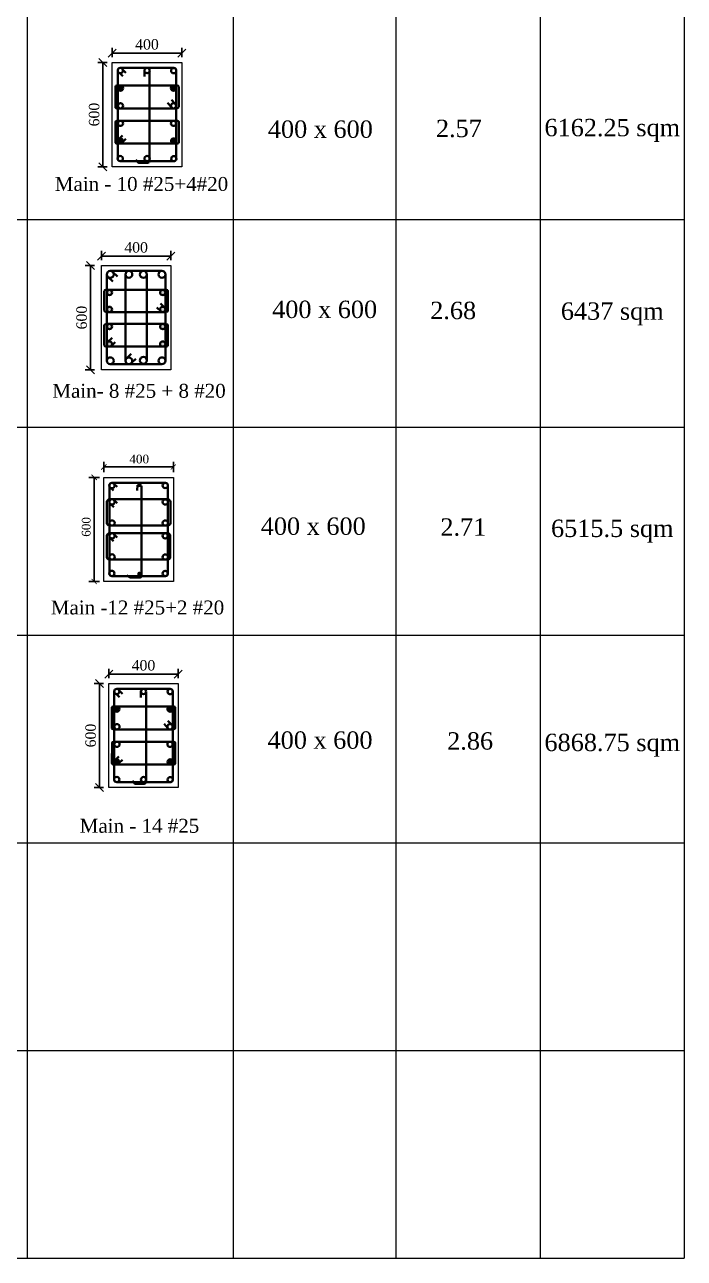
# Model space of a CAD drawing. Header units: millimetres. Extents: x -111267 to 10003021, y -40114 to 2142304.
# Drawn here: x 4375681 to 4394662, y 2074270 to 2109778 of the extents above; entities that cross this region are included whole.
import ezdxf

# ---------------------------------------------------------------- set-up
doc = ezdxf.new("R2010")
doc.units = ezdxf.units.MM
doc.header["$PDMODE"] = 2
doc.linetypes.add('DASHED2', pattern=[0.375, 0.25, -0.125])
doc.layers.add('5a.Hatch-TR-0', color=8, linetype='Continuous')
doc.layers.add('9.Title', color=7, linetype='Continuous')
for name, color, linetype, lineweight in [('6.Dim', 8, 'Continuous', 9), ('object line', 23, 'Continuous', 13), ('reinmt', 241, 'Continuous', 40), ('S-Beam', 4, 'DASHED2', 15), ('S-Dim', 8, 'Continuous', 5)]:
    doc.layers.add(name, color=color, linetype=linetype, lineweight=lineweight)
doc.styles.add('DRIQsmall', font='times.ttf', dxfattribs={"height": 0.2})
doc.styles.add('Section_Scale_250', font='times.ttf', dxfattribs={"height": 250})
doc.styles.add('Times new roman', font='times.ttf', dxfattribs={"height": 300})
doc.dimstyles.new('Scale 20', dxfattribs={"dimscale": 0, "dimtxt": 250, "dimasz": 230, "dimexe": 150, "dimexo": 150, "dimgap": 100, "dimtad": 1, "dimtoh": 1, "dimdec": 0, "dimlfac": 0.2, "dimzin": 0, "dimdsep": 46, "dimtxsty": 'Times new roman', "dimblk": 'OBLIQUE', "dimcen": 0.09, "dimclrd": 256, "dimclrt": 3, "dimadec": 0, "dimazin": 0, "dimtfac": 1, "dimtdec": 0, "dimtofl": 0, "dimtmove": 0, "dimatfit": 3, "dimfxl": 150, "dimfxlon": 1, "dimtolj": 1, "dimtzin": 0, "dimarcsym": 0})
doc.dimstyles.new('Section_Scale 250', dxfattribs={"dimscale": 0, "dimtxt": 250, "dimasz": 150, "dimexe": 150, "dimexo": 150, "dimgap": 100, "dimtad": 1, "dimtoh": 1, "dimdec": 0, "dimlfac": 0.25, "dimzin": 0, "dimdsep": 46, "dimtxsty": 'Section_Scale_250', "dimblk": 'ARCHTICK', "dimcen": 0.09, "dimclrd": 256, "dimclrt": 3, "dimadec": 0, "dimazin": 0, "dimtfac": 1, "dimtdec": 0, "dimtofl": 0, "dimtmove": 0, "dimatfit": 3, "dimfxl": 150, "dimfxlon": 1, "dimtolj": 1, "dimtzin": 0, "dimarcsym": 0})

# ---------------------------------------------------------------- blocks, each defined once
blk = doc.blocks.new('_Oblique')
at = {"color": 0, "linetype": 'ByBlock', "lineweight": -2}
blk.add_line((-0.5, -0.5), (0.5, 0.5), dxfattribs=at)
blk = doc.blocks.new('*D709')
at = {"layer": 'Defpoints', "color": 0, "ltscale": 6, "transparency": 16777216}
for p in [(4378200, 2108691), (4377933, 2105691), (4378200, 2105691)]:
    blk.add_point(p, dxfattribs=at)
at = {"layer": 'S-Dim', "color": 0, "lineweight": -2, "ltscale": 6, "transparency": 16777216}
for p, q in [((4378050, 2108691), (4377783, 2108691)), ((4378050, 2105691), (4377783, 2105691))]:
    blk.add_line(p, q, dxfattribs=at)
at = {"layer": 'S-Dim', "lineweight": -2, "ltscale": 6, "transparency": 16777216}
blk.add_line((4377933, 2108691), (4377933, 2105691), dxfattribs=at)
at = {"layer": 'S-Dim', "lineweight": -2, "ltscale": 6, "transparency": 16777216, "xscale": 230, "yscale": 230, "zscale": 230}
for p, rotation in [((4377933, 2108691), 90), ((4377933, 2105691), 270)]:
    blk.add_blockref('_Oblique', p, dxfattribs=dict(at, rotation=rotation))
at = {"layer": 'S-Dim', "color": 3, "ltscale": 6, "transparency": 16777216, "insert": (4377681, 2107191), "char_height": 300, "attachment_point": 5, "rotation": 90, "style": 'Times new roman'}
blk.add_mtext('\\A1;600', dxfattribs=at)
blk = doc.blocks.new('*D710')
at = {"layer": 'Defpoints', "color": 0, "ltscale": 6, "transparency": 16777216}
for p in [(4380200, 2108958), (4378200, 2108691), (4380200, 2108691)]:
    blk.add_point(p, dxfattribs=at)
at = {"layer": 'S-Dim', "color": 0, "lineweight": -2, "ltscale": 6, "transparency": 16777216}
for p, q in [((4378200, 2108841), (4378200, 2109108)), ((4380200, 2108841), (4380200, 2109108))]:
    blk.add_line(p, q, dxfattribs=at)
at = {"layer": 'S-Dim', "lineweight": -2, "ltscale": 6, "transparency": 16777216}
blk.add_line((4378200, 2108958), (4380200, 2108958), dxfattribs=at)
at = {"layer": 'S-Dim', "lineweight": -2, "ltscale": 6, "transparency": 16777216, "xscale": 230, "yscale": 230, "zscale": 230, "rotation": 180}
blk.add_blockref('_Oblique', (4378200, 2108958), dxfattribs=at)
at = {"layer": 'S-Dim', "lineweight": -2, "ltscale": 6, "transparency": 16777216, "xscale": 230, "yscale": 230, "zscale": 230}
blk.add_blockref('_Oblique', (4380200, 2108958), dxfattribs=at)
at = {"layer": 'S-Dim', "color": 3, "ltscale": 6, "transparency": 16777216, "insert": (4379200, 2109210), "char_height": 300, "attachment_point": 5, "style": 'Times new roman'}
blk.add_mtext('\\A1;400', dxfattribs=at)
blk = doc.blocks.new('_ArchTick')
at = {"color": 0, "linetype": 'ByBlock', "const_width": 0.15}
blk.add_lwpolyline([(-0.5, -0.5), (0.5, 0.5)], dxfattribs=at)
blk = doc.blocks.new('*D713')
at = {"layer": 'Defpoints', "color": 0, "ltscale": 6, "transparency": 16777216}
for p in [(4378233, 2096749), (4377680, 2093749), (4378233, 2093749)]:
    blk.add_point(p, dxfattribs=at)
at = {"layer": 'S-Dim', "color": 0, "lineweight": -2, "ltscale": 6, "transparency": 16777216}
for p, q in [((4377830, 2096749), (4377530, 2096749)), ((4377830, 2093749), (4377530, 2093749))]:
    blk.add_line(p, q, dxfattribs=at)
at = {"layer": 'S-Dim', "lineweight": -2, "ltscale": 6, "transparency": 16777216}
blk.add_line((4377680, 2096749), (4377680, 2093749), dxfattribs=at)
at = {"layer": 'S-Dim', "lineweight": -2, "ltscale": 6, "transparency": 16777216, "xscale": 150, "yscale": 150, "zscale": 150}
for p, rotation in [((4377680, 2096749), 90), ((4377680, 2093749), 270)]:
    blk.add_blockref('_ArchTick', p, dxfattribs=dict(at, rotation=rotation))
at = {"layer": 'S-Dim', "color": 3, "ltscale": 6, "transparency": 16777216, "insert": (4377452, 2095322), "char_height": 250, "attachment_point": 5, "rotation": 90, "style": 'Section_Scale_250'}
blk.add_mtext('\\A1;600', dxfattribs=at)
blk = doc.blocks.new('*D714')
at = {"layer": 'Defpoints', "color": 0, "ltscale": 6, "transparency": 16777216}
for p in [(4379959, 2097047), (4377959, 2096509), (4379959, 2096509)]:
    blk.add_point(p, dxfattribs=at)
at = {"layer": 'S-Dim', "color": 0, "lineweight": -2, "ltscale": 6, "transparency": 16777216}
for p, q in [((4377959, 2096897), (4377959, 2097197)), ((4379959, 2096897), (4379959, 2097197))]:
    blk.add_line(p, q, dxfattribs=at)
at = {"layer": 'S-Dim', "lineweight": -2, "ltscale": 6, "transparency": 16777216}
blk.add_line((4377959, 2097047), (4379959, 2097047), dxfattribs=at)
at = {"layer": 'S-Dim', "lineweight": -2, "ltscale": 6, "transparency": 16777216, "xscale": 150, "yscale": 150, "zscale": 150, "rotation": 180}
blk.add_blockref('_ArchTick', (4377959, 2097047), dxfattribs=at)
at = {"layer": 'S-Dim', "lineweight": -2, "ltscale": 6, "transparency": 16777216, "xscale": 150, "yscale": 150, "zscale": 150}
blk.add_blockref('_ArchTick', (4379959, 2097047), dxfattribs=at)
at = {"layer": 'S-Dim', "color": 3, "ltscale": 6, "transparency": 16777216, "insert": (4378977, 2097274), "char_height": 250, "attachment_point": 5, "style": 'Section_Scale_250'}
blk.add_mtext('\\A1;{\\fTimes New Roman Baltic|b0|i0|c0|p18;400}', dxfattribs=at)
blk = doc.blocks.new('*D723')
at = {"layer": 'Defpoints', "color": 0, "ltscale": 6, "transparency": 16777216}
for p in [(4377840, 2102847), (4377573, 2099847), (4377840, 2099847)]:
    blk.add_point(p, dxfattribs=at)
at = {"layer": 'S-Dim', "color": 0, "lineweight": -2, "ltscale": 6, "transparency": 16777216}
for p, q in [((4377690, 2102847), (4377423, 2102847)), ((4377690, 2099847), (4377423, 2099847))]:
    blk.add_line(p, q, dxfattribs=at)
at = {"layer": 'S-Dim', "lineweight": -2, "ltscale": 6, "transparency": 16777216}
blk.add_line((4377573, 2102847), (4377573, 2099847), dxfattribs=at)
at = {"layer": 'S-Dim', "lineweight": -2, "ltscale": 6, "transparency": 16777216, "xscale": 230, "yscale": 230, "zscale": 230}
for p, rotation in [((4377573, 2102847), 90), ((4377573, 2099847), 270)]:
    blk.add_blockref('_Oblique', p, dxfattribs=dict(at, rotation=rotation))
at = {"layer": 'S-Dim', "color": 3, "ltscale": 6, "transparency": 16777216, "insert": (4377321, 2101347), "char_height": 300, "attachment_point": 5, "rotation": 90, "style": 'Times new roman'}
blk.add_mtext('\\A1;600', dxfattribs=at)
blk = doc.blocks.new('*D724')
at = {"layer": 'Defpoints', "color": 0, "ltscale": 6, "transparency": 16777216}
for p in [(4377887, 2102847), (4379887, 2103114), (4379887, 2102847)]:
    blk.add_point(p, dxfattribs=at)
at = {"layer": 'S-Dim', "color": 0, "lineweight": -2, "ltscale": 6, "transparency": 16777216}
for p, q in [((4377887, 2102997), (4377887, 2103264)), ((4379887, 2102997), (4379887, 2103264))]:
    blk.add_line(p, q, dxfattribs=at)
at = {"layer": 'S-Dim', "lineweight": -2, "ltscale": 6, "transparency": 16777216}
blk.add_line((4377887, 2103114), (4379887, 2103114), dxfattribs=at)
at = {"layer": 'S-Dim', "lineweight": -2, "ltscale": 6, "transparency": 16777216, "xscale": 230, "yscale": 230, "zscale": 230, "rotation": 180}
blk.add_blockref('_Oblique', (4377887, 2103114), dxfattribs=at)
at = {"layer": 'S-Dim', "lineweight": -2, "ltscale": 6, "transparency": 16777216, "xscale": 230, "yscale": 230, "zscale": 230}
blk.add_blockref('_Oblique', (4379887, 2103114), dxfattribs=at)
at = {"layer": 'S-Dim', "color": 3, "ltscale": 6, "transparency": 16777216, "insert": (4378887, 2103366), "char_height": 300, "attachment_point": 5, "style": 'Times new roman'}
blk.add_mtext('\\A1;400', dxfattribs=at)
blk = doc.blocks.new('*D782')
at = {"layer": 'Defpoints', "color": 0, "ltscale": 6, "transparency": 16777216}
for p in [(4378099, 2090817), (4377832, 2087817), (4378099, 2087817)]:
    blk.add_point(p, dxfattribs=at)
at = {"layer": 'S-Dim', "color": 0, "lineweight": -2, "ltscale": 6, "transparency": 16777216}
for p, q in [((4377949, 2090817), (4377682, 2090817)), ((4377949, 2087817), (4377682, 2087817))]:
    blk.add_line(p, q, dxfattribs=at)
at = {"layer": 'S-Dim', "lineweight": -2, "ltscale": 6, "transparency": 16777216}
blk.add_line((4377832, 2090817), (4377832, 2087817), dxfattribs=at)
at = {"layer": 'S-Dim', "lineweight": -2, "ltscale": 6, "transparency": 16777216, "xscale": 230, "yscale": 230, "zscale": 230}
for p, rotation in [((4377832, 2090817), 90), ((4377832, 2087817), 270)]:
    blk.add_blockref('_Oblique', p, dxfattribs=dict(at, rotation=rotation))
at = {"layer": 'S-Dim', "color": 3, "ltscale": 6, "transparency": 16777216, "insert": (4377580, 2089317), "char_height": 300, "attachment_point": 5, "rotation": 90, "style": 'Times new roman'}
blk.add_mtext('\\A1;600', dxfattribs=at)
blk = doc.blocks.new('*D783')
at = {"layer": 'Defpoints', "color": 0, "ltscale": 6, "transparency": 16777216}
for p in [(4378099, 2090817), (4380099, 2091084), (4380099, 2090817)]:
    blk.add_point(p, dxfattribs=at)
at = {"layer": 'S-Dim', "color": 0, "lineweight": -2, "ltscale": 6, "transparency": 16777216}
for p, q in [((4378099, 2090967), (4378099, 2091234)), ((4380099, 2090967), (4380099, 2091234))]:
    blk.add_line(p, q, dxfattribs=at)
at = {"layer": 'S-Dim', "lineweight": -2, "ltscale": 6, "transparency": 16777216}
blk.add_line((4378099, 2091084), (4380099, 2091084), dxfattribs=at)
at = {"layer": 'S-Dim', "lineweight": -2, "ltscale": 6, "transparency": 16777216, "xscale": 230, "yscale": 230, "zscale": 230, "rotation": 180}
blk.add_blockref('_Oblique', (4378099, 2091084), dxfattribs=at)
at = {"layer": 'S-Dim', "lineweight": -2, "ltscale": 6, "transparency": 16777216, "xscale": 230, "yscale": 230, "zscale": 230}
blk.add_blockref('_Oblique', (4380099, 2091084), dxfattribs=at)
at = {"layer": 'S-Dim', "color": 3, "ltscale": 6, "transparency": 16777216, "insert": (4379099, 2091337), "char_height": 300, "attachment_point": 5, "style": 'Times new roman'}
blk.add_mtext('\\A1;400', dxfattribs=at)

msp = doc.modelspace()

# ---------------------------------------------------------------- hatches: boundary and pattern name
at = {"layer": '5a.Hatch-TR-0', "linetype": 'Continuous', "transparency": 33554597}
h = msp.add_hatch(color=8, dxfattribs=at)
h.dxf.hatch_style = 1
h.paths.add_polyline_path([(4378196.2, 2102068.1, 1), (4378045.1, 2102068.1, 1)])
h.paths.add_polyline_path([(4378196.2, 2101583.2, 1), (4378045.1, 2101583.2, 0.395999), (4378115.9, 2101507.8), (4378125.4, 2101507.8, 0.395999)])
h.paths.add_polyline_path([(4379577.9, 2102068.1, 1), (4379729, 2102068.1, 1)])
h.paths.add_polyline_path([(4379577.9, 2101583.2, 0.395999), (4379648.7, 2101507.8), (4379658.2, 2101507.8, 0.395999), (4379729, 2101583.2, 1)])
h.paths.add_polyline_path([(4379657.9, 2101164.4), (4379649, 2101164.4, 0.3971585), (4379577.9, 2101089, 1), (4379729, 2101089, 0.3971585)])
h = msp.add_hatch(color=8, dxfattribs=at)
h.dxf.hatch_style = 1
h.paths.add_polyline_path([(4379577.9, 2100587.3, 1), (4379729, 2100587.3, 1)])
h.paths.add_polyline_path([(4378072.9, 2100645.8), (4378063.4, 2100636.5, 0.179493), (4378045.1, 2100587.3, 1), (4378196.2, 2100587.3, 0.6319906)])
h.paths.add_polyline_path([(4378125.1, 2101164.4), (4378116.2, 2101164.4, 0.3971585), (4378045.1, 2101089, 1), (4378196.2, 2101089, 0.3971585)])
at = {"layer": '6.Dim', "linetype": 'Continuous'}
h = msp.add_hatch(color=8, dxfattribs=at)
h.dxf.hatch_style = 1
h.paths.add_polyline_path([(4378510.2, 2107950.7, 0.3922274), (4378440.3, 2108026.1), (4378428.9, 2108026.1, 0.3922274), (4378359.1, 2107950.7, 1)])
h = msp.add_hatch(color=8, dxfattribs=at)
h.dxf.hatch_style = 1
h.paths.add_polyline_path([(4380040.9, 2107950.7, 0.3922274), (4379971.1, 2108026.1), (4379959.7, 2108026.1, 0.3922274), (4379889.9, 2107950.7, 1)])
h = msp.add_hatch(color=8, dxfattribs=at)
h.dxf.hatch_style = 1
h.paths.add_polyline_path([(4378358.1, 2106440.9), (4378358.1, 2106421.2, 0.3589053), (4378428.3, 2106355.6), (4378437.7, 2106355.6, 0.3961512), (4378508.5, 2106431, 0.9368407)])
h = msp.add_hatch(color=8, dxfattribs=at)
h.dxf.hatch_style = 1
h.paths.add_polyline_path([(4379891.5, 2106431, 0.3961512), (4379962.4, 2106355.6), (4379971.7, 2106355.6, 0.3589053), (4380042, 2106421.2), (4380042, 2106440.9, 0.9368406)])
h = msp.add_hatch(color=8, dxfattribs=at)
h.dxf.hatch_style = 1
h.paths.add_polyline_path([(4378408.9, 2090077.3, 0.3922274), (4378339.1, 2090152.6), (4378327.7, 2090152.6, 0.3922274), (4378257.9, 2090077.3, 1)])
h = msp.add_hatch(color=8, dxfattribs=at)
h.dxf.hatch_style = 1
h.paths.add_polyline_path([(4379939.7, 2090077.3, 0.3922274), (4379869.9, 2090152.6), (4379858.5, 2090152.6, 0.3922274), (4379788.7, 2090077.3, 1)])
h = msp.add_hatch(color=8, dxfattribs=at)
h.dxf.hatch_style = 1
h.paths.add_polyline_path([(4378256.9, 2088567.4), (4378256.9, 2088547.7, 0.3589053), (4378327.1, 2088482.2), (4378336.4, 2088482.2, 0.3961512), (4378407.3, 2088557.6, 0.9368407)])
h = msp.add_hatch(color=8, dxfattribs=at)
h.dxf.hatch_style = 1
h.paths.add_polyline_path([(4379790.3, 2088557.6, 0.3961512), (4379861.2, 2088482.2), (4379870.5, 2088482.2, 0.3589053), (4379940.7, 2088547.7), (4379940.7, 2088567.4, 0.9368406)])

# ---------------------------------------------------------------- linework, layer by layer
at = {"layer": 'object line'}
for points in [[(4378200, 2108690.9), (4380200, 2108690.9), (4380200, 2105690.9), (4378200, 2105690.9)], [(4377887, 2102846.8), (4379887, 2102846.8), (4379887, 2099846.8), (4377887, 2099846.8)], [(4377959.4, 2096749), (4379959.4, 2096749), (4379959.4, 2093749), (4377959.4, 2093749)], [(4378098.8, 2090817.4), (4380098.8, 2090817.4), (4380098.8, 2087817.4), (4378098.8, 2087817.4)]]:
    msp.add_lwpolyline(points, close=True, dxfattribs=at)
at = {"layer": 'reinmt', "linetype": 'Continuous', "lineweight": 35}
for p, q in [((4378429.4, 2108532.8), (4379970.6, 2108532.8)), ((4378358.1, 2105920.3), (4378358.1, 2108461.5)), ((4378419.9, 2108381.6), (4378508.1, 2108295.3)), ((4378506.3, 2108477.4), (4378594.7, 2108394.4)), ((4379126.5, 2108461.3), (4379126.1, 2108289.9)), ((4380042, 2108461.5), (4380042, 2105920.3)), ((4378290.5, 2107408.9), (4378292.1, 2107986.2)), ((4378332.1, 2108026.1), (4380072.7, 2108026.1)), ((4380112.7, 2107986.1), (4380112.7, 2107408.8)), ((4379894.2, 2107414.9), (4379792.5, 2107525.4)), ((4380005.1, 2107507.4), (4379903.4, 2107618)), ((4378330.5, 2107368.8), (4380072.7, 2107368.8)), ((4378293.8, 2106395.8), (4378295.4, 2106973)), ((4378335.4, 2107012.9), (4380076, 2107012.9)), ((4380116, 2106972.9), (4380116, 2106395.6)), ((4378493.1, 2106584.6), (4378404.7, 2106501.7)), ((4378592.8, 2106487.9), (4378504.6, 2106401.7)), ((4378333.8, 2106355.6), (4380076, 2106355.6)), ((4379970.6, 2105848.9), (4378429.4, 2105848.9)), ((4378045.1, 2100103.1), (4378045.1, 2102590.6)), ((4378071, 2102524.1), (4378214.1, 2102386.9)), ((4378143.3, 2102688.8), (4379630.8, 2102688.8)), ((4378219.9, 2102652.1), (4378348.6, 2102527.8)), ((4378580.4, 2102591.5), (4378580.4, 2100079.5)), ((4379193.7, 2100115.6), (4379193.7, 2102590.6)), ((4379729, 2102590.6), (4379729, 2100103.1)), ((4378012.7, 2102147.1), (4379758.2, 2102147.1)), ((4377972.8, 2101547.8), (4377972.7, 2102107.1)), ((4379798.2, 2102107.1), (4379798.2, 2101547.8)), ((4378012.7, 2101507.8), (4379758.2, 2101507.8)), ((4379485.6, 2101640.3), (4379595.4, 2101534.8)), ((4379585.5, 2101750.5), (4379699.3, 2101644.4)), ((4377972.7, 2100550.9), (4377972.4, 2101124.4)), ((4378012.4, 2101164.4), (4379757.9, 2101164.4)), ((4379797.9, 2101124.4), (4379798.2, 2100550.9)), ((4378194.6, 2100764.3), (4378063.4, 2100636.5)), ((4378012.7, 2100510.9), (4379758.2, 2100510.9)), ((4378285.6, 2100643.3), (4378177.9, 2100538)), ((4379630.8, 2100004.9), (4378143.3, 2100004.9)), ((4378607.1, 2100169.6), (4378745.9, 2100302.6)), ((4378755.6, 2100041.2), (4378880.4, 2100161.8)), ((4378117.5, 2093978.3), (4378117.5, 2096519.5)), ((4378144.8, 2096452.6), (4378233, 2096366.3)), ((4378188.9, 2096590.9), (4379730, 2096590.9)), ((4378249.6, 2096560), (4378338, 2096477)), ((4378922.8, 2096523.7), (4378922, 2096368.8)), ((4379043.1, 2093920.6), (4379043.1, 2096504.9)), ((4379801.4, 2096519.5), (4379801.4, 2093978.3)), ((4378122.3, 2096118.2), (4379796.6, 2096118.2)), ((4378253.2, 2096089.2), (4378342.3, 2096005.4)), ((4378046.7, 2096042.7), (4378046.7, 2095434.5)), ((4378134.5, 2095995.8), (4378241.5, 2095890.6)), ((4379872.2, 2096042.7), (4379872.2, 2095434.5)), ((4378046.4, 2095063.4), (4378046.4, 2094455.2)), ((4378121.9, 2095138.9), (4379796.3, 2095138.9)), ((4378122.3, 2095358.9), (4379796.6, 2095358.9)), ((4378238.2, 2095124.8), (4378346.2, 2095022)), ((4379871.9, 2095063.4), (4379871.9, 2094455.2)), ((4378150.8, 2095001.6), (4378239.7, 2094914.6)), ((4378121.9, 2094379.6), (4379796.3, 2094379.6)), ((4379730, 2093907), (4378188.9, 2093907)), ((4378704.6, 2093861.9), (4378621.3, 2093931.7)), ((4378704.6, 2093861.9), (4378984.4, 2093861.9)), ((4378256.9, 2088046.8), (4378256.9, 2090588)), ((4378318.7, 2090508.1), (4378406.9, 2090421.8)), ((4378328.2, 2090659.3), (4379869.4, 2090659.3)), ((4378405.1, 2090603.9), (4378493.5, 2090520.9)), ((4379025.3, 2090587.8), (4379024.9, 2090416.4)), ((4379940.7, 2090588), (4379940.7, 2088046.8)), ((4378189.3, 2089535.4), (4378190.9, 2090112.7)), ((4378230.9, 2090152.6), (4379971.5, 2090152.6)), ((4380011.5, 2090112.6), (4380011.5, 2089535.3)), ((4379903.9, 2089633.9), (4379802.2, 2089744.5)), ((4378229.3, 2089495.3), (4379971.5, 2089495.3)), ((4379793, 2089541.4), (4379691.2, 2089652)), ((4378192.6, 2088522.3), (4378194.2, 2089099.6)), ((4378234.2, 2089139.4), (4379974.8, 2089139.4)), ((4380014.8, 2089099.4), (4380014.8, 2088522.2)), ((4378391.9, 2088711.1), (4378303.5, 2088628.2)), ((4378232.6, 2088482.2), (4379974.8, 2088482.2)), ((4378491.6, 2088614.4), (4378403.3, 2088528.2)), ((4379869.4, 2087975.4), (4378328.2, 2087975.4))]:
    msp.add_line(p, q, dxfattribs=at)
for points in [[(4378880.7, 2105884.5), (4378954.4, 2105803), (4379217, 2105803, 0.4142858), (4379277, 2105863), (4379276.4, 2108444.5)], [(4378779.5, 2088011.1), (4378853.2, 2087929.5), (4379115.8, 2087929.5, 0.4142858), (4379175.8, 2087989.5), (4379175.2, 2090571)]]:
    msp.add_lwpolyline(points, format="xyb", dxfattribs=at)
at = {"layer": 'reinmt', "color": 1, "linetype": 'Continuous', "lineweight": 35, "const_width": 61.4}
for points in [[(4378953.1, 2096529.9, -1), (4379014.5, 2096529.9, -1)], [(4378950, 2093969.9, -1), (4379011.4, 2093969.9, -1)]]:
    msp.add_lwpolyline(points, format="xyb", close=True, dxfattribs=at)
at = {"layer": 'reinmt', "linetype": 'Continuous', "lineweight": 35}
for centre, radius in [((4378432.7, 2108457.9), 75.5), ((4379201.9, 2108457.3), 75.5), ((4379968.1, 2108454.8), 75.5), ((4378434.6, 2107950.7), 75.5), ((4379965.4, 2107950.7), 75.5), ((4378436.2, 2107444.2), 75.5), ((4379963.8, 2107444.2), 75.5), ((4378436.2, 2106937.6), 75.5), ((4379963.8, 2106937.6), 75.5), ((4378433, 2106431), 75.5), ((4379967.1, 2106431), 75.5), ((4378431.2, 2105925.5), 75.5), ((4379201.9, 2105924.5), 75.5), ((4379970.6, 2105920.3), 75.5), ((4378143.3, 2102590.6), 98.2), ((4378678.6, 2102591.5), 98.2), ((4379095.5, 2102590.6), 98.2), ((4379630.8, 2102590.6), 98.2), ((4378120.6, 2102068.1), 75.5), ((4379653.4, 2102068.1), 75.5), ((4378120.6, 2101583.2), 75.5), ((4379653.4, 2101583.2), 75.5), ((4378120.6, 2101089), 75.5), ((4379653.4, 2101089), 75.5), ((4378120.6, 2100587.3), 75.5), ((4379653.4, 2100587.3), 75.5), ((4378143.3, 2100103.1), 98.2), ((4378678.6, 2100102.2), 98.2), ((4379095.5, 2100115.6), 98.2), ((4379630.8, 2100103.1), 98.2), ((4378191.8, 2096511.7), 75.5), ((4379725.9, 2096512.9), 75.5), ((4378193.7, 2096042.7), 75.5), ((4379725.8, 2096039.7), 75.5), ((4378194.8, 2095434.5), 75.5), ((4379725.9, 2095434.5), 75.5), ((4378194.2, 2095063.4), 75.5), ((4379724.7, 2095063.4), 75.5), ((4378195.6, 2094457.8), 75.5), ((4379725.9, 2094455.2), 75.5), ((4378190.6, 2093983.6), 75.5), ((4379725.5, 2093982.9), 75.5), ((4378331.5, 2090584.4), 75.5), ((4379100.7, 2090583.8), 75.5), ((4379866.8, 2090581.3), 75.5), ((4378333.4, 2090077.3), 75.5), ((4379864.2, 2090077.3), 75.5), ((4378335, 2089570.7), 75.5), ((4379862.6, 2089570.7), 75.5), ((4378335, 2089064.1), 75.5), ((4379862.6, 2089064.1), 75.5), ((4378331.8, 2088557.6), 75.5), ((4379865.8, 2088557.6), 75.5), ((4378330, 2088052.1), 75.5), ((4379100.7, 2088051), 75.5), ((4379869.4, 2088046.8), 75.5)]:
    msp.add_circle(centre, radius, dxfattribs=at)
for centre, radius, start, end in [((4378429.4, 2108461.5), 71.4, 90, 180), ((4379970.6, 2108461.5), 71.4, 360, 90), ((4378332.1, 2107986.1), 40, 90, 179.84141), ((4380072.7, 2107986.1), 40, 0, 90), ((4378330.5, 2107408.8), 40, 179.84141, 270), ((4380072.7, 2107408.8), 40, 270, 0), ((4378335.4, 2106972.9), 40, 90, 179.84141), ((4380076, 2106972.9), 40, 0, 90), ((4378333.8, 2106395.6), 40, 179.84141, 270), ((4380076, 2106395.6), 40, 270, 0), ((4378429.4, 2105920.3), 71.4, 180, 270), ((4379970.6, 2105920.3), 71.4, 270, 0), ((4378012.7, 2102107.1), 40, 90, 180), ((4379758.2, 2102107.1), 40, 0, 90), ((4378012.8, 2101547.8), 40, 180, 270), ((4379758.2, 2101547.8), 40, 270, 0), ((4378012.4, 2101124.4), 40, 90, 180), ((4379757.9, 2101124.4), 40, 0, 90), ((4378012.7, 2100550.9), 40, 180, 270), ((4379758.2, 2100550.9), 40, 270, 0), ((4378188.9, 2096519.5), 71.4, 90, 180), ((4379730, 2096519.5), 71.4, 360, 90), ((4378122.3, 2096042.7), 75.5, 90, 180), ((4379796.6, 2096042.7), 75.5, 0, 90), ((4378122.3, 2095434.5), 75.5, 180, 270), ((4379796.6, 2095434.5), 75.5, 270, 0), ((4378121.9, 2095063.4), 75.5, 90, 180), ((4379796.3, 2095063.4), 75.5, 0, 90), ((4378121.9, 2094455.2), 75.5, 180, 270), ((4379796.3, 2094455.2), 75.5, 270, 0), ((4378188.9, 2093978.3), 71.4, 180, 270), ((4379730, 2093978.3), 71.4, 270, 0), ((4378984.4, 2093920.6), 58.7, 270, 0), ((4378328.2, 2090588), 71.4, 90, 180), ((4379869.4, 2090588), 71.4, 360, 90), ((4378230.9, 2090112.6), 40, 90, 179.84141), ((4379971.5, 2090112.6), 40, 0, 90), ((4378229.3, 2089535.3), 40, 179.84141, 270), ((4379971.5, 2089535.3), 40, 270, 0), ((4378234.2, 2089099.4), 40, 90, 179.84141), ((4379974.8, 2089099.4), 40, 0, 90), ((4378232.6, 2088522.2), 40, 179.84141, 270), ((4379974.8, 2088522.2), 40, 270, 0), ((4378328.2, 2088046.8), 71.4, 180, 270), ((4379869.4, 2088046.8), 71.4, 270, 0)]:
    msp.add_arc(centre, radius, start, end, dxfattribs=at)
at = {"layer": 'S-Beam', "linetype": 'Continuous', "ltscale": 5}
for p, q in [((4375751, 2142303.8, -198769.9), (4375751, 2074269.5, -198769.9)), ((4394662.2, 2142303.8, -198769.9), (4394662.2, 2074269.5, -198769.9)), ((4381677.2, 2141303.8, -198769.9), (4381677.2, 2074269.5, -198769.9)), ((4386365.2, 2141303.8, -198769.9), (4386365.2, 2074269.5, -198769.9)), ((4390513.7, 2141303.8, -198769.9), (4390513.7, 2074269.5, -198769.9)), ((4297106.2, 2104169.5, 1750.1), (4394662.2, 2104169.5, -228993)), ((4297106.2, 2098189.5, 1750.1), (4394662.2, 2098189.5, -228993)), ((4297106.2, 2092209.5, 1750.1), (4394662.2, 2092209.5, -228993)), ((4297106.2, 2086229.5, 1750.1), (4394662.2, 2086229.5, -228993)), ((4297106.2, 2080249.5, 1750.1), (4394662.2, 2080249.5, -228993)), ((4297106.2, 2074269.5, 1750.1), (4394662.2, 2074269.5, -228993))]:
    msp.add_line(p, q, dxfattribs=at)

# ---------------------------------------------------------------- texts
at = {"color": 0, "linetype": 'Continuous', "char_height": 400, "attachment_point": 5, "style": 'Times new roman'}
for s, insert, width in [('Main - 10 #25+4#20 ', (4379042.5, 2105190.7), 5078.982), ('Main- 8 #25 + 8 #20', (4378971.3, 2099236.3), 5717.964), ('Main -12 #25+2 #20', (4378927.7, 2092999.8), 6143.968), ('Main - 14 #25', (4378984.7, 2086716.7), 3405.581)]:
    msp.add_mtext(s, dxfattribs=dict(at, insert=insert, width=width))
at = {"layer": '9.Title', "linetype": 'Continuous', "lineweight": 9, "ltscale": 0.5, "char_height": 500, "width": 8540.737, "attachment_point": 5, "style": 'DRIQsmall'}
for s, insert in [('400 x 600', (4384189.3, 2106767.1)), ('2.57', (4388175.8, 2106786.4)), ('6162.25 sqm', (4392588.6, 2106736.1, -198769.9)), ('400 x 600', (4384312.7, 2101580.3, -99385)), ('2.68', (4388011, 2101547.8, -99385)), ('6437 sqm', (4392588.6, 2101453, -198769.9)), ('400 x 600', (4383984.5, 2095339.6)), ('2.71', (4388303, 2095313.3)), ('6515.5 sqm', (4392588.6, 2095201.1, -198769.9)), ('400 x 600', (4384180.7, 2089183)), ('2.86', (4388499.1, 2089156.6)), ('6868.75 sqm', (4392588.6, 2089037.7, -198769.9))]:
    msp.add_mtext(s, dxfattribs=dict(at, insert=insert))

# ---------------------------------------------------------------- dimensions: what is measured, and where the dimension line sits
at = {"layer": 'S-Dim', "ltscale": 6}
for base, p1, p2, picture, middle in [((4380200, 2108957.6), (4378200, 2108690.9), (4380200, 2108690.9), '*D710', (4379200, 2109210.2)), ((4379887, 2103113.5), (4377887, 2102846.8), (4379887, 2102846.8), '*D724', (4378887, 2103366.1)), ((4380098.8, 2091084.1), (4378098.8, 2090817.4), (4380098.8, 2090817.4), '*D783', (4379098.8, 2091336.7))]:
    dim = msp.add_linear_dim(base=base, p1=p1, p2=p2, dimstyle='Scale 20', override={"dimscale": 1}, dxfattribs=at)
    dim.commit()
    dim.dimension.update_dxf_attribs({"geometry": picture, "text_midpoint": middle})
for base, p1, p2, picture, middle in [((4377933.3, 2105690.9), (4378200, 2108690.9), (4378200, 2105690.9), '*D709', (4377680.7, 2107190.9)), ((4377573.2, 2099846.8), (4377839.9, 2102846.8), (4377839.9, 2099846.8), '*D723', (4377320.6, 2101346.8)), ((4377832.1, 2087817.4), (4378098.8, 2090817.4), (4378098.8, 2087817.4), '*D782', (4377579.5, 2089317.4))]:
    dim = msp.add_linear_dim(base=base, p1=p1, p2=p2, angle=90, dimstyle='Scale 20', override={"dimscale": 1}, dxfattribs=at)
    dim.commit()
    dim.dimension.update_dxf_attribs({"geometry": picture, "text_midpoint": middle})
dim = msp.add_linear_dim(base=(4379959.4, 2097047.1), p1=(4377959.4, 2096508.6), p2=(4379959.4, 2096508.6), text='{\\fTimes New Roman Baltic|b0|i0|c0|p18;400}', dimstyle='Section_Scale 250', override={"dimscale": 1}, dxfattribs=at)
dim.commit()
dim.dimension.update_dxf_attribs({"geometry": '*D714', "text_midpoint": (4378976.8, 2097047.1), "dimtype": 160})
dim = msp.add_linear_dim(base=(4377679.6, 2093749), p1=(4378232.9, 2096749), p2=(4378232.9, 2093749), angle=90, text='600', dimstyle='Section_Scale 250', override={"dimscale": 1}, dxfattribs=at)
dim.commit()
dim.dimension.update_dxf_attribs({"geometry": '*D713', "text_midpoint": (4377679.6, 2095321.8), "dimtype": 160})

doc.saveas('drawing.dxf')
